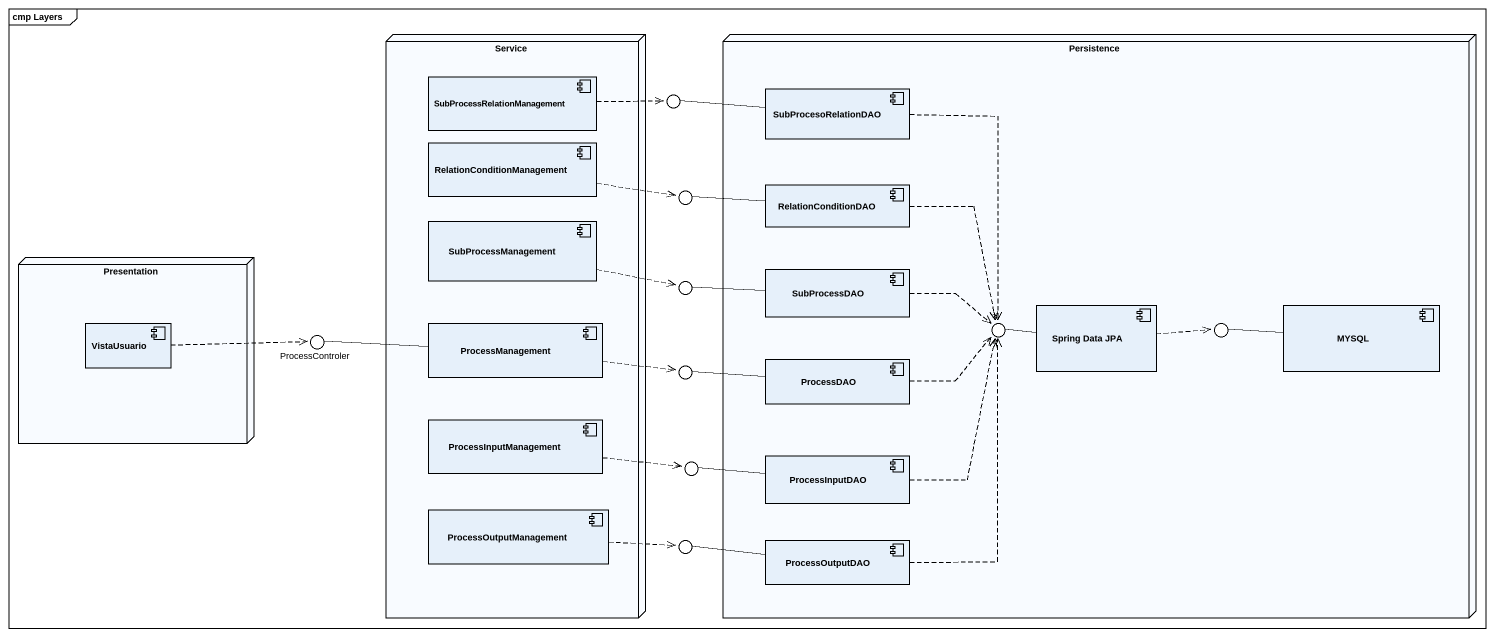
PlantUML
@startuml
mainframe cmp Layers
node Service {
  component SubProcessRelationManagement
  component RelationConditionManagement
  component SubProcessManagement
  component ProcessManagement
  component ProcessInputManagement
  component ProcessOutputManagement
}
node Persistence {
  component SubProcesoRelationDAO
  component RelationConditionDAO
  component SubProcessDAO
  component "Spring Data JPA" as Spring_Data_JPA
  component MYSQL
  component ProcessDAO
  component ProcessInputDAO
  component ProcessOutputDAO
}
() " " as lollipop1
() " " as lollipop2
node Presentation {
  component VistaUsuario
}
() " " as lollipop3
() ProcessControler
() " " as lollipop4
() " " as lollipop5
() " " as lollipop6
() " " as lollipop7
() " " as lollipop8
Persistence -left- lollipop4
Persistence -right- lollipop5
SubProcessRelationManagement .right.> lollipop1
SubProcesoRelationDAO -left- lollipop1
SubProcesoRelationDAO ..> lollipop4
RelationConditionManagement .right.> lollipop2
RelationConditionDAO -left- lollipop2
RelationConditionDAO ..> lollipop4
SubProcessManagement .right.> lollipop3
SubProcessDAO -left- lollipop3
SubProcessDAO .right.> lollipop4
Spring_Data_JPA -left- lollipop4
Spring_Data_JPA .right.> lollipop5
MYSQL -left- lollipop5
VistaUsuario .right.> ProcessControler
ProcessManagement -left- ProcessControler
ProcessManagement .right.> lollipop6
ProcessDAO .right.> lollipop4
ProcessDAO -left- lollipop6
ProcessInputManagement .right.> lollipop7
ProcessInputDAO .up.> lollipop4
ProcessInputDAO -left- lollipop7
ProcessOutputManagement .right.> lollipop8
ProcessOutputDAO .up.> lollipop4
ProcessOutputDAO -left- lollipop8
@enduml
